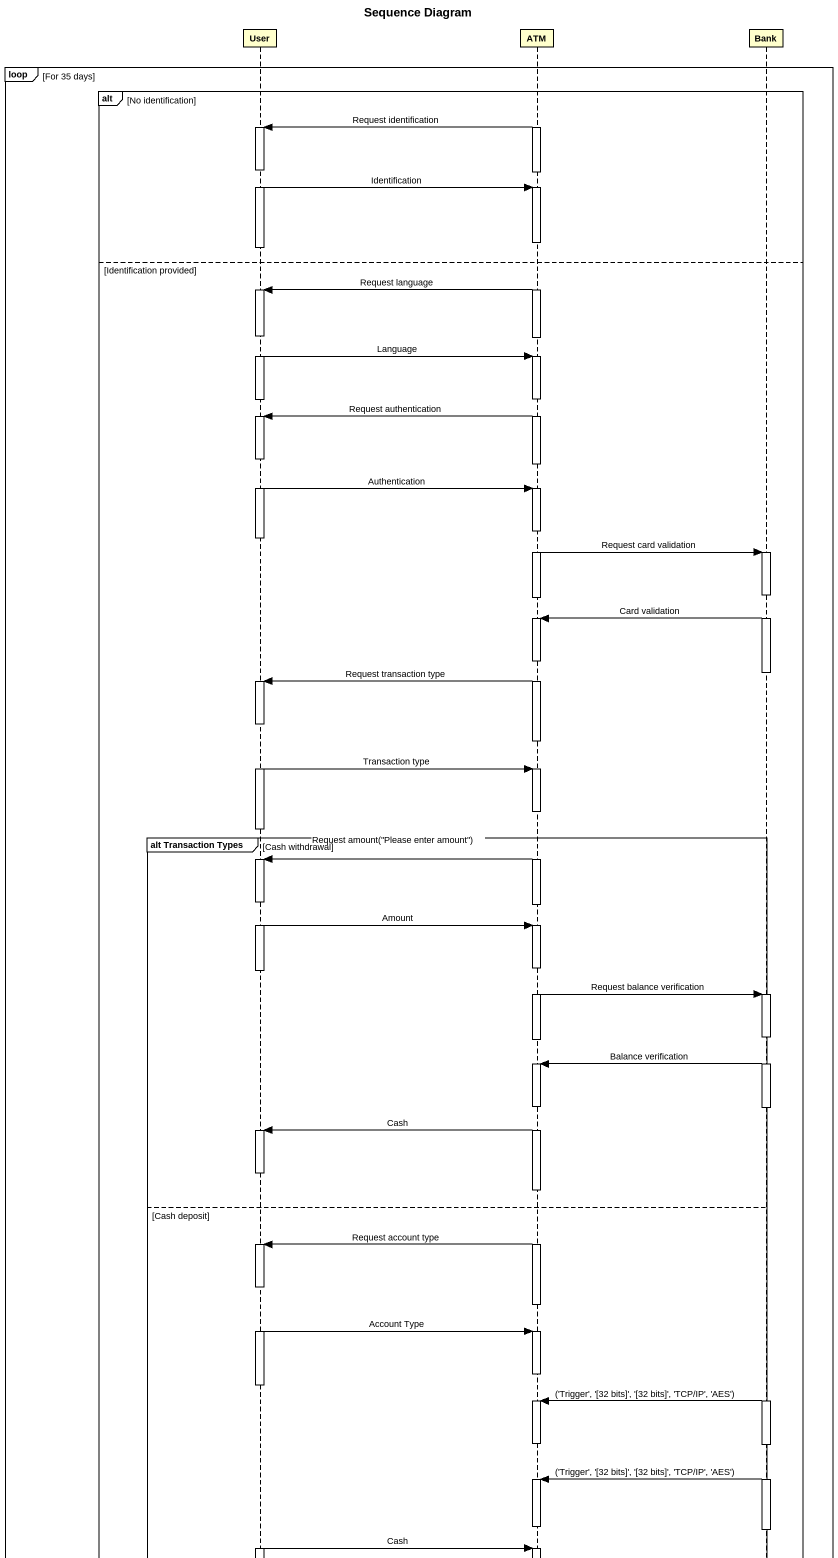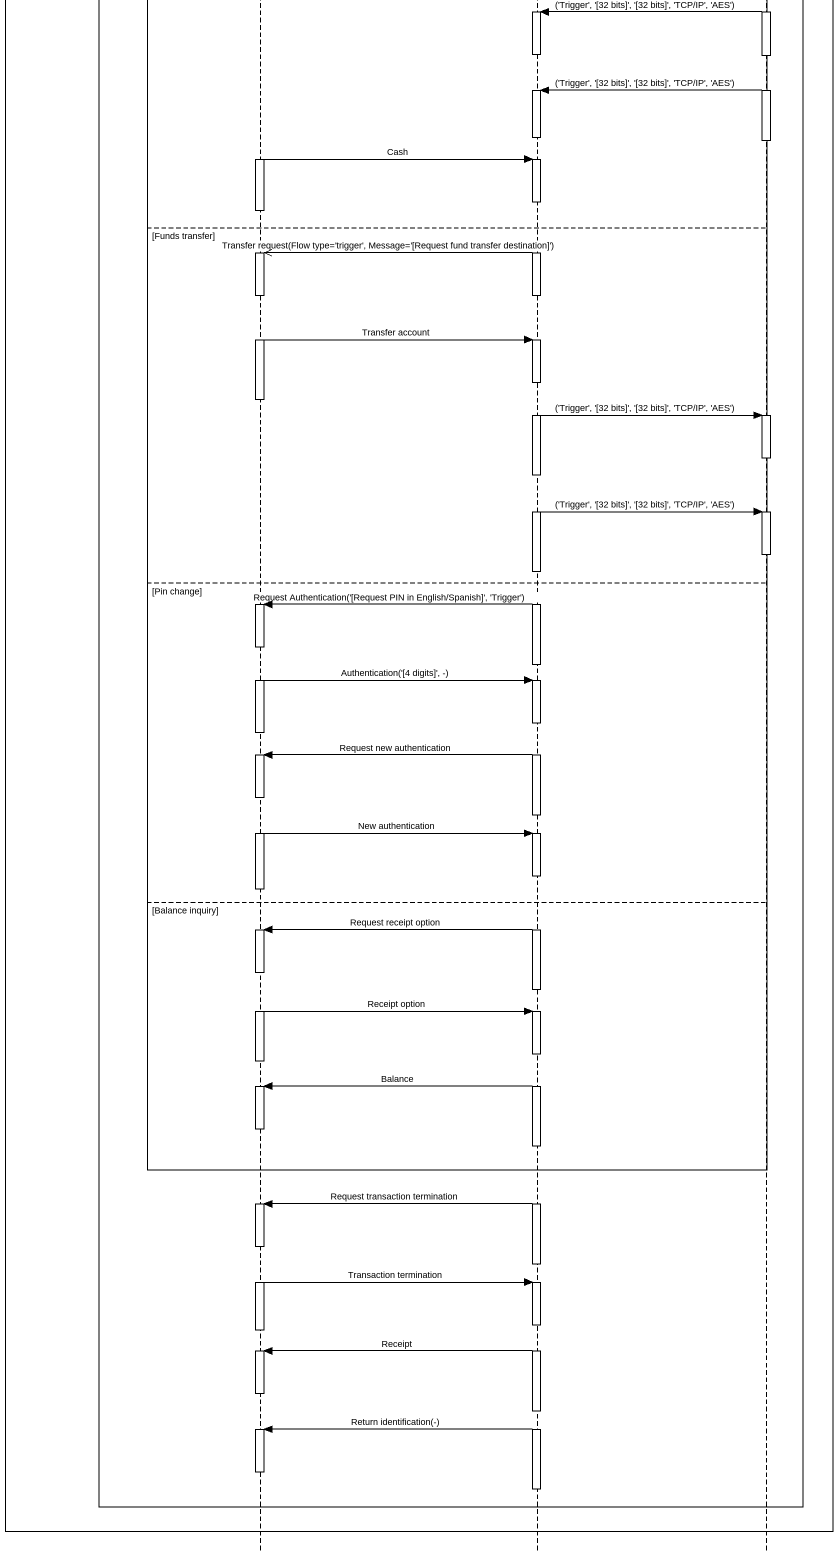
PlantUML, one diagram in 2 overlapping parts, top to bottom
@startuml
title Sequence Diagram
hide footbox
participant User
participant ATM
participant Bank

loop For 35 days
  alt No identification
    activate ATM
    ATM -> User : Request identification
    activate User
    deactivate ATM
    User -> ATM : Identification
    activate ATM
    deactivate User
  else Identification provided
    ATM -> User : Request language
    activate User
    deactivate ATM
    User -> ATM : Language
    activate ATM
    deactivate User
    ATM -> User : Request authentication
    activate User
    deactivate ATM
    User -> ATM : Authentication
    activate ATM
    deactivate User
    ATM -> Bank : Request card validation
    activate Bank
    deactivate ATM
    Bank -> ATM : Card validation
    activate ATM
    deactivate Bank
    ATM -> User : Request transaction type
    activate User
    deactivate ATM
    User -> ATM : Transaction type
    activate ATM
    deactivate User
    group alt Transaction Types [Cash withdrawal]
      ATM -> User : Request amount(''Please enter amount'')
      activate User
      deactivate ATM
      User -> ATM : Amount
      activate ATM
      deactivate User
      ATM -> Bank : Request balance verification
      activate Bank
      deactivate ATM
      Bank -> ATM : Balance verification
      activate ATM
      deactivate Bank
      ATM -> User : Cash
      activate User
      deactivate User
    else Cash deposit
      ATM -> User : Request account type
      activate User
      deactivate ATM
      User -> ATM : Account Type
      activate ATM
      deactivate ATM
      deactivate User
      activate Bank
      Bank -> ATM : ('Trigger', '[32 bits]', '[32 bits]', 'TCP/IP', 'AES')
      activate ATM
      deactivate ATM
      Bank -> ATM : ('Trigger', '[32 bits]', '[32 bits]', 'TCP/IP', 'AES')
      activate ATM
      deactivate ATM
      deactivate Bank
      activate User
      User -> ATM : Cash
      activate ATM
      deactivate User
    else Funds transfer
      ATM ->> User : Transfer request(Flow type='trigger', Message='[Request fund transfer destination]')
      activate User
      deactivate ATM
      User -> ATM : Transfer account
      activate ATM
      deactivate User
      ATM -> Bank : ('Trigger', '[32 bits]', '[32 bits]', 'TCP/IP', 'AES')
      activate Bank
      deactivate Bank
      ATM -> Bank : ('Trigger', '[32 bits]', '[32 bits]', 'TCP/IP', 'AES')
      activate Bank
      deactivate Bank
    else Pin change
      ATM -> User : Request Authentication('[Request PIN in English/Spanish]', 'Trigger')
      activate User
      deactivate ATM
      User -> ATM : Authentication('[4 digits]', -)
      activate ATM
      deactivate User
      ATM -> User : Request new authentication
      activate User
      deactivate ATM
      User -> ATM : New authentication
      activate ATM
      deactivate User
    else Balance inquiry
      ATM -> User : Request receipt option
      activate User
      deactivate ATM
      User -> ATM : Receipt option
      activate ATM
      deactivate User
      ATM -> User : Balance
      activate User
      deactivate User
    end
    ATM -> User : Request transaction termination
    activate User
    deactivate ATM
    User -> ATM : Transaction termination
    activate ATM
    deactivate User
    ATM -> User : Receipt
    activate User
    deactivate User
    ATM -> User : Return identification(-)
    activate User
    deactivate User
    deactivate ATM
  end
end
@enduml
